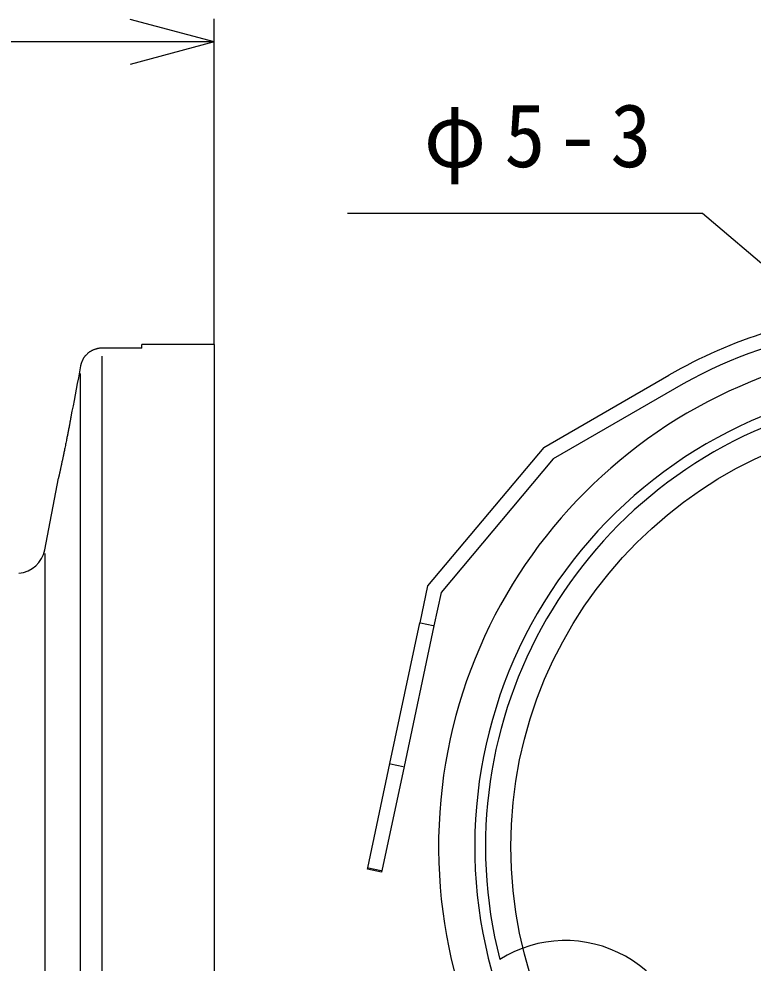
# Model space of a CAD drawing. Units: millimetres on the paper. Extents: x -142 to 142, y -98 to 91.
# Drawn here: x 55.47 to 80.87, y -0.88 to 31.79 of the extents above; entities that cross this region are included whole.
import ezdxf

# ---------------------------------------------------------------- set-up
doc = ezdxf.new("R2010")
doc.units = ezdxf.units.MM
doc.layers.add('0-0_0', color=4, linetype='Continuous')
doc.styles.add('ＭＳ ゴシック', font='')
doc.styles.get('ＭＳ ゴシック').set_extended_font_data('MS Gothic')

msp = doc.modelspace()

# ---------------------------------------------------------------- linework, layer by layer
at = {"layer": '0-0_0'}
for p, q in [((62.221, 30.996), (59.323, 31.773)), ((62.221, 20.53), (62.221, 31.793)), ((62.221, 30.996), (59.323, 30.22)), ((79.121, 25.064), (66.835, 25.064)), ((86.398, 18.854), (79.121, 25.064)), ((59.721, 20.399), (58.341, 20.399)), ((62.221, 20.53), (59.721, 20.53)), ((59.721, 20.399), (59.721, 20.53)), ((62.221, 20.53), (62.221, -14.155)), ((58.341, 20.129), (58.341, -3.627)), ((57.605, -3.32), (57.605, 19.519)), ((73.628, 16.965), (77.958, 19.465)), ((78.146, 18.995), (73.954, 16.576)), ((73.628, 16.965), (69.611, 12.177)), ((56.366, 13.417), (56.84, 15.905)), ((56.366, 13.291), (56.366, -6.981)), ((69.611, 12.177), (69.338, 10.893)), ((68.304, 6.027), (69.338, 10.893)), ((69.827, 10.789), (68.793, 5.923)), ((69.803, 10.795), (69.362, 10.888)), ((67.537, 2.419), (68.304, 6.027)), ((68.793, 5.923), (68.026, 2.317)), ((68.328, 6.022), (68.768, 5.928)), ((67.526, 2.369), (67.537, 2.419)), ((68.016, 2.268), (67.526, 2.369)), ((68.002, 2.322), (67.561, 2.414)), ((68.026, 2.317), (68.016, 2.268))]:
    msp.add_line(p, q, dxfattribs=at)
for points in [[(62.221, 30.996), (-45.279, 30.996), (-42.381, 31.773)], [(58.341, 20.399), (58.312, 20.399), (58.285, 20.398), (58.26, 20.396), (58.237, 20.393), (58.216, 20.39), (58.196, 20.386), (58.177, 20.382), (58.158, 20.377), (58.139, 20.371), (58.121, 20.365), (58.102, 20.359), (58.084, 20.352), (58.065, 20.345), (58.048, 20.338), (58.03, 20.33), (58.014, 20.323), (57.998, 20.315), (57.983, 20.308), (57.969, 20.301), (57.955, 20.293), (57.943, 20.286), (57.93, 20.278), (57.918, 20.27), (57.907, 20.262), (57.895, 20.253), (57.883, 20.243), (57.871, 20.233), (57.858, 20.222), (57.845, 20.21), (57.832, 20.197), (57.819, 20.185), (57.806, 20.171), (57.793, 20.158), (57.781, 20.145), (57.769, 20.132), (57.758, 20.119), (57.747, 20.107), (57.738, 20.095), (57.729, 20.083)], [(57.729, 20.083), (57.721, 20.072), (57.713, 20.061), (57.706, 20.049), (57.699, 20.037), (57.692, 20.026), (57.686, 20.013), (57.679, 20.001), (57.673, 19.988), (57.667, 19.974), (57.661, 19.961), (57.655, 19.948), (57.65, 19.935), (57.645, 19.922), (57.64, 19.909), (57.635, 19.898), (57.631, 19.886), (57.627, 19.875), (57.624, 19.865), (57.621, 19.853), (57.617, 19.842), (57.614, 19.83), (57.611, 19.816), (57.608, 19.801), (57.605, 19.785)], [(57.605, 19.785), (57.566, 19.58), (57.528, 19.378), (57.49, 19.179), (57.453, 18.981), (57.416, 18.786), (57.38, 18.593), (57.344, 18.403), (57.308, 18.215), (57.273, 18.03)], [(57.273, 18.03), (57.267, 17.997), (57.262, 17.968), (57.257, 17.941), (57.252, 17.916), (57.247, 17.892), (57.243, 17.869), (57.238, 17.845), (57.234, 17.82), (57.229, 17.794), (57.223, 17.766), (57.217, 17.735), (57.211, 17.704), (57.205, 17.671), (57.198, 17.637), (57.192, 17.603), (57.185, 17.568), (57.179, 17.534), (57.172, 17.501), (57.166, 17.469), (57.16, 17.437), (57.153, 17.406), (57.147, 17.375), (57.141, 17.343), (57.134, 17.31), (57.128, 17.276), (57.12, 17.24), (57.113, 17.202), (57.105, 17.162), (57.096, 17.119), (57.087, 17.076), (57.079, 17.032), (57.07, 16.987), (57.061, 16.944), (57.052, 16.901), (57.044, 16.861), (57.036, 16.823), (57.029, 16.788), (57.022, 16.755), (57.016, 16.725)], [(57.016, 16.725), (57.01, 16.696), (57.004, 16.668), (56.999, 16.641), (56.993, 16.614), (56.987, 16.587), (56.981, 16.559), (56.975, 16.529), (56.969, 16.499), (56.962, 16.468), (56.955, 16.437), (56.949, 16.406), (56.942, 16.376), (56.936, 16.346), (56.93, 16.319), (56.925, 16.293), (56.919, 16.269), (56.915, 16.247), (56.91, 16.226), (56.906, 16.207), (56.902, 16.189), (56.898, 16.171), (56.895, 16.154), (56.891, 16.137), (56.887, 16.12), (56.883, 16.102), (56.879, 16.084), (56.875, 16.066), (56.872, 16.048), (56.868, 16.031), (56.864, 16.013), (56.86, 15.997), (56.857, 15.982), (56.854, 15.967), (56.851, 15.954), (56.848, 15.943), (56.846, 15.933), (56.844, 15.924), (56.843, 15.917), (56.841, 15.912)], [(73.954, 16.576), (70.074, 11.951), (69.827, 10.789)], [(56.841, 15.912), (56.841, 15.908), (56.84, 15.906), (56.84, 15.905)]]:
    msp.add_lwpolyline(points, dxfattribs=at)
msp.add_circle((87.364, 3.155), 14.875, dxfattribs=at)
for centre, radius, start, end in [((86.458, 4.742), 17, 107.3673, 120), ((86.458, 4.742), 16.5, 100.4757, 120.2512), ((87.364, 3.155), 17.375, 274.9526, 265.0474), ((87.364, 3.155), 16.125, 99.8091, 200.1806), ((87.364, 3.155), 15.75, 105.6425, 194.3575), ((87.364, 3.155), 15.75, 105.6425, 194.3575), ((87.364, 3.155), 15.75, 105.6425, 194.3575), ((55.384, 13.611), 1, 275, 349.2157), ((74.374, -4.345), 4.25, 297.7525, 122.2475), ((74.374, -4.345), 4.25, 297.7525, 122.2475), ((74.374, -4.345), 4.25, 297.7525, 122.2475)]:
    msp.add_arc(centre, radius, start, end, dxfattribs=at)

# ---------------------------------------------------------------- texts
at = {"layer": '0-0_0', "insert": (69.478, 26.064), "char_height": 2.199, "attachment_point": 7, "style": 'ＭＳ ゴシック'}
msp.add_mtext('\\T1.29;\\W0.95;φ5-3', dxfattribs=at)

doc.saveas('drawing.dxf')
